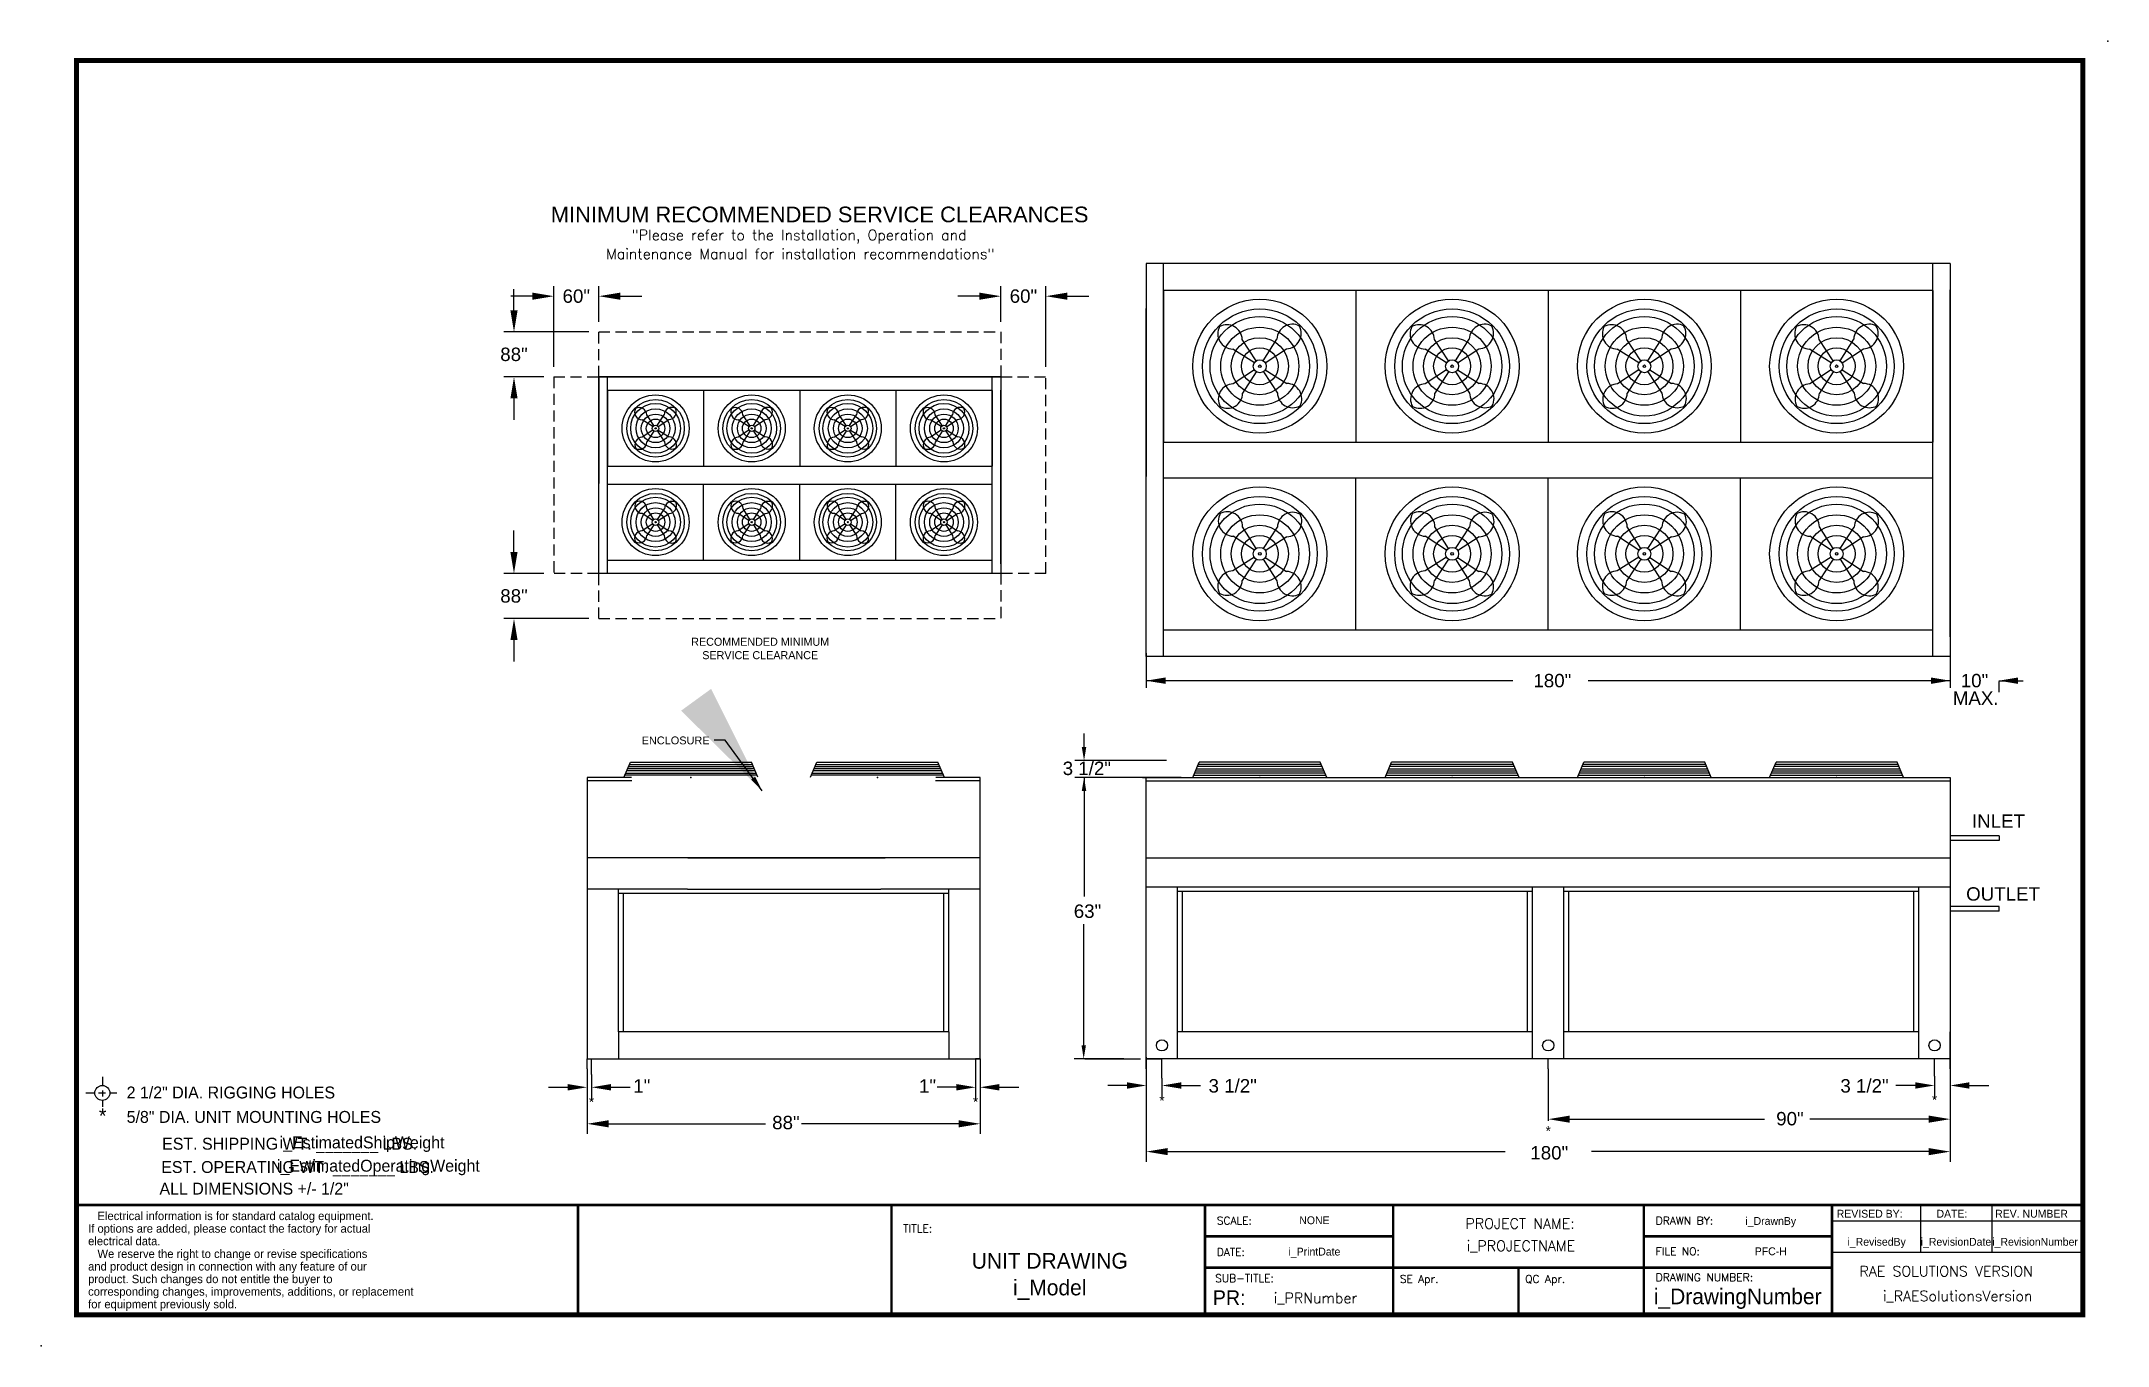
# Model space of a CAD drawing. Extents: x 540 to 1002, y -2 to 290.
import ezdxf
from ezdxf.enums import TextEntityAlignment as Align

# ---------------------------------------------------------------- set-up
doc = ezdxf.new("R2010")
doc.units = 0
doc.header["$MEASUREMENT"] = 0
doc.linetypes.add('DASHED', pattern=[0.75, 0.5, -0.25])
doc.layers.get('0').update_dxf_attribs({"linetype": 'CONTINUOUS'})
doc.styles.add('dimentions', font='ARIAL.TTF')
doc.styles.add('SIMPLEX', font='SIMPLEX')
doc.dimstyles.get("Standard").update_dxf_attribs({"dimtxt": 1.8, "dimasz": 1.8, "dimexe": 0.18, "dimexo": 0.0625, "dimgap": 0.09, "dimtad": 0, "dimtih": 1, "dimtoh": 1, "dimdec": 4, "dimzin": 0, "dimdsep": 46, "dimtxsty": 'STANDARD', "dimcen": 0.09, "dimadec": 0, "dimazin": 0, "dimtfac": 1, "dimtdec": 4, "dimtofl": 0, "dimtmove": 0, "dimatfit": 3, "dimfxl": 1, "dimtolj": 1, "dimtzin": 0, "dimarcsym": 0})

msp = doc.modelspace()

# ---------------------------------------------------------------- linework, layer by layer
at = {"color": 7}
for p, q in [((966.98, 239.97), (786.98, 239.97)), ((786.98, 239.97), (786.98, 192.3)), ((790.86, 151.97), (790.86, 239.97)), ((963.09, 151.97), (963.09, 239.97)), ((966.98, 239.97), (966.98, 151.97)), ((649.49, 232.66), (644.69, 232.66)), ((645.39, 229.46), (645.39, 234.26)), ((654.29, 216.82), (654.29, 234.91)), ((664.38, 226.91), (664.38, 234.91)), ((669.18, 232.66), (673.98, 232.66)), ((749.61, 232.66), (744.81, 232.66)), ((754.41, 226.91), (754.41, 234.91)), ((764.5, 216.82), (764.5, 234.91)), ((769.3, 232.66), (774.1, 232.66)), ((963.09, 233.97), (790.86, 233.97)), ((876.98, 233.97), (790.86, 233.97)), ((790.86, 233.97), (790.86, 199.97)), ((833.92, 233.97), (833.92, 199.97)), ((833.92, 233.97), (833.92, 199.97)), ((876.98, 233.97), (876.98, 199.97)), ((876.98, 233.97), (876.98, 199.97)), ((920.03, 233.97), (920.03, 199.97)), ((920.03, 233.97), (920.03, 199.97)), ((963.09, 233.97), (963.09, 199.97)), ((966.98, 157.97), (966.98, 233.97)), ((966.98, 225.54), (966.98, 231.54)), ((966.99, 196.6), (966.99, 234.1)), ((786.98, 161.9), (786.98, 229.9)), ((662.13, 224.66), (643.14, 224.66)), ((811.6, 218.19), (808.46, 222.97)), ((813.17, 218.2), (816.24, 223.03)), ((854.65, 218.19), (851.51, 222.97)), ((856.23, 218.2), (859.29, 223.03)), ((897.71, 218.19), (894.57, 222.97)), ((899.28, 218.2), (902.35, 223.03)), ((940.76, 218.19), (937.63, 222.97)), ((942.34, 218.2), (945.41, 223.03)), ((811.17, 217.75), (806.34, 220.82)), ((813.61, 217.77), (818.39, 220.91)), ((854.22, 217.75), (849.39, 220.82)), ((856.66, 217.77), (861.45, 220.91)), ((897.28, 217.75), (892.45, 220.82)), ((899.72, 217.77), (904.5, 220.91)), ((940.34, 217.75), (935.51, 220.82)), ((942.77, 217.77), (947.56, 220.91)), ((652.04, 214.57), (643.14, 214.57)), ((754.38, 214.57), (664.38, 214.57)), ((664.38, 214.57), (664.38, 190.74)), ((666.32, 170.57), (666.32, 214.57)), ((752.44, 170.57), (752.44, 214.57)), ((754.38, 214.57), (754.38, 170.57)), ((811.18, 216.18), (806.4, 213.04)), ((811.61, 215.75), (808.55, 210.92)), ((813.19, 215.76), (816.33, 210.98)), ((813.62, 216.19), (818.45, 213.13)), ((854.23, 216.18), (849.45, 213.04)), ((854.67, 215.75), (851.6, 210.92)), ((856.24, 215.76), (859.38, 210.98)), ((856.67, 216.19), (861.5, 213.13)), ((897.29, 216.18), (892.51, 213.04)), ((897.73, 215.75), (894.66, 210.92)), ((899.3, 215.76), (902.44, 210.98)), ((899.73, 216.19), (904.56, 213.13)), ((940.35, 216.18), (935.56, 213.04)), ((940.78, 215.75), (937.72, 210.92)), ((942.36, 215.76), (945.49, 210.98)), ((942.79, 216.19), (947.61, 213.13)), ((645.39, 209.77), (645.39, 204.97)), ((664.38, 175.53), (664.38, 209.53)), ((752.44, 211.57), (666.32, 211.57)), ((709.38, 211.57), (666.32, 211.57)), ((666.32, 211.57), (666.32, 194.57)), ((687.85, 211.57), (687.85, 194.57)), ((687.85, 211.57), (687.85, 194.57)), ((709.38, 211.57), (709.38, 194.57)), ((709.38, 211.57), (709.38, 194.57)), ((730.91, 211.57), (730.91, 194.57)), ((730.91, 211.57), (730.91, 194.57)), ((752.44, 211.57), (752.44, 194.57)), ((754.41, 173.57), (754.41, 211.57)), ((754.41, 207.36), (754.41, 210.36)), ((754.42, 192.89), (754.42, 211.64)), ((676.48, 203.46), (674.06, 205)), ((676.69, 203.68), (675.12, 206.07)), ((677.48, 203.68), (679.01, 206.1)), ((677.7, 203.47), (680.09, 205.04)), ((698, 203.46), (695.59, 205)), ((698.22, 203.68), (696.65, 206.07)), ((699.01, 203.68), (700.54, 206.1)), ((699.22, 203.47), (701.62, 205.04)), ((719.53, 203.46), (717.12, 205)), ((719.75, 203.68), (718.18, 206.07)), ((720.53, 203.68), (722.07, 206.1)), ((720.75, 203.47), (723.14, 205.04)), ((741.06, 203.46), (738.65, 205)), ((741.27, 203.68), (739.71, 206.07)), ((742.06, 203.68), (743.6, 206.1)), ((742.28, 203.47), (744.67, 205.04)), ((676.48, 202.67), (674.09, 201.11)), ((676.7, 202.46), (675.17, 200.05)), ((677.49, 202.47), (679.06, 200.07)), ((677.7, 202.68), (680.12, 201.15)), ((698.01, 202.67), (695.62, 201.11)), ((698.23, 202.46), (696.69, 200.05)), ((699.01, 202.47), (700.58, 200.07)), ((699.23, 202.68), (701.64, 201.15)), ((719.54, 202.67), (717.15, 201.11)), ((719.76, 202.46), (718.22, 200.05)), ((720.54, 202.47), (722.11, 200.07)), ((720.76, 202.68), (723.17, 201.15)), ((741.07, 202.67), (738.67, 201.11)), ((741.28, 202.46), (739.75, 200.05)), ((742.07, 202.47), (743.64, 200.07)), ((742.29, 202.68), (744.7, 201.15)), ((790.86, 199.97), (963.09, 199.97)), ((666.32, 194.57), (752.44, 194.57)), ((664.38, 170.57), (664.38, 190.74)), ((666.32, 190.57), (752.44, 190.57)), ((687.85, 173.57), (687.85, 190.57)), ((687.85, 173.57), (687.85, 190.57)), ((709.38, 173.57), (709.38, 190.57)), ((709.38, 173.57), (709.38, 190.57)), ((730.91, 173.57), (730.91, 190.57)), ((730.91, 173.57), (730.91, 190.57)), ((754.42, 172.77), (754.42, 191.52)), ((786.98, 151.97), (786.98, 192.3)), ((790.86, 191.97), (963.09, 191.97)), ((833.92, 157.97), (833.92, 191.97)), ((833.92, 157.97), (833.92, 191.97)), ((876.98, 157.97), (876.98, 191.97)), ((876.98, 157.97), (876.98, 191.97)), ((920.03, 157.97), (920.03, 191.97)), ((920.03, 157.97), (920.03, 191.97)), ((966.99, 156.36), (966.99, 193.86)), ((676.7, 182.68), (675.17, 185.1)), ((698.23, 182.68), (696.69, 185.1)), ((719.76, 182.68), (718.22, 185.1)), ((741.28, 182.68), (739.75, 185.1)), ((676.48, 181.68), (674.06, 180.15)), ((676.48, 182.47), (674.09, 184.04)), ((676.69, 181.47), (675.12, 179.07)), ((677.48, 181.46), (679.01, 179.05)), ((677.49, 182.68), (679.06, 185.07)), ((677.7, 182.46), (680.12, 184)), ((677.7, 181.67), (680.09, 180.11)), ((698, 181.68), (695.59, 180.15)), ((698.01, 182.47), (695.62, 184.04)), ((698.22, 181.47), (696.65, 179.07)), ((699.01, 182.68), (700.58, 185.07)), ((699.01, 181.46), (700.54, 179.05)), ((699.22, 181.67), (701.62, 180.11)), ((699.23, 182.46), (701.64, 184)), ((719.53, 181.68), (717.12, 180.15)), ((719.54, 182.47), (717.15, 184.04)), ((719.75, 181.47), (718.18, 179.07)), ((720.53, 181.46), (722.07, 179.05)), ((720.54, 182.68), (722.11, 185.07)), ((720.75, 181.67), (723.14, 180.11)), ((720.76, 182.46), (723.17, 184)), ((741.06, 181.68), (738.65, 180.15)), ((741.07, 182.47), (738.67, 184.04)), ((741.27, 181.47), (739.71, 179.07)), ((742.06, 181.46), (743.6, 179.05)), ((742.07, 182.68), (743.64, 185.07)), ((742.28, 181.67), (744.67, 180.11)), ((742.29, 182.46), (744.7, 184)), ((811.61, 176.2), (808.55, 181.03)), ((813.19, 176.19), (816.33, 180.97)), ((854.67, 176.2), (851.6, 181.03)), ((856.24, 176.19), (859.38, 180.97)), ((897.73, 176.2), (894.66, 181.03)), ((899.3, 176.19), (902.44, 180.97)), ((940.78, 176.2), (937.72, 181.03)), ((942.36, 176.19), (945.49, 180.97)), ((645.39, 175.37), (645.39, 180.17)), ((811.18, 175.77), (806.4, 178.91)), ((813.62, 175.75), (818.45, 178.82)), ((854.23, 175.77), (849.45, 178.91)), ((856.67, 175.75), (861.5, 178.82)), ((897.29, 175.77), (892.51, 178.91)), ((899.73, 175.75), (904.56, 178.82)), ((940.35, 175.77), (935.56, 178.91)), ((942.79, 175.75), (947.61, 178.82)), ((666.32, 173.57), (752.44, 173.57)), ((754.38, 173.57), (754.38, 170.57)), ((811.17, 174.19), (806.34, 171.13)), ((811.6, 173.76), (808.46, 168.98)), ((813.17, 173.75), (816.24, 168.92)), ((813.61, 174.18), (818.39, 171.04)), ((854.22, 174.19), (849.39, 171.13)), ((854.65, 173.76), (851.51, 168.98)), ((856.23, 173.75), (859.29, 168.92)), ((856.66, 174.18), (861.45, 171.04)), ((897.28, 174.19), (892.45, 171.13)), ((897.71, 173.76), (894.57, 168.98)), ((899.28, 173.75), (902.35, 168.92)), ((899.72, 174.18), (904.5, 171.04)), ((940.34, 174.19), (935.51, 171.13)), ((940.76, 173.76), (937.63, 168.98)), ((942.34, 173.75), (945.41, 168.92)), ((942.77, 174.18), (947.56, 171.04)), ((652.04, 170.57), (643.14, 170.57)), ((754.38, 170.57), (664.38, 170.57)), ((662.13, 160.48), (643.14, 160.48)), ((790.86, 157.97), (963.09, 157.97)), ((966.98, 157.97), (966.98, 151.97)), ((645.39, 155.68), (645.39, 150.88)), ((966.98, 151.97), (786.98, 151.97)), ((977.88, 146.35), (977.88, 143.99)), ((670.01, 124.91), (671.46, 128.3)), ((699.8, 125.4), (670.22, 125.4)), ((670.42, 125.88), (699.59, 125.88)), ((699.39, 126.36), (670.63, 126.36)), ((699.18, 126.85), (670.84, 126.85)), ((671.05, 127.33), (698.97, 127.33)), ((671.25, 127.81), (698.77, 127.81)), ((671.46, 128.3), (698.56, 128.3)), ((699.97, 125), (698.56, 128.3)), ((711.8, 125), (713.21, 128.3)), ((741.55, 125.4), (711.97, 125.4)), ((712.17, 125.88), (741.34, 125.88)), ((741.14, 126.36), (712.38, 126.36)), ((740.93, 126.85), (712.59, 126.85)), ((712.8, 127.33), (740.72, 127.33)), ((713, 127.81), (740.52, 127.81)), ((713.21, 128.3), (740.31, 128.3)), ((741.76, 124.91), (740.31, 128.3)), ((797.39, 124.91), (798.84, 128.3)), ((797.6, 125.4), (827.18, 125.4)), ((826.98, 125.88), (797.81, 125.88)), ((798.01, 126.36), (826.77, 126.36)), ((798.22, 126.85), (826.56, 126.85)), ((826.36, 127.33), (798.43, 127.33)), ((826.15, 127.81), (798.64, 127.81)), ((825.94, 128.3), (798.84, 128.3)), ((827.39, 124.91), (825.94, 128.3)), ((840.45, 124.91), (841.9, 128.3)), ((840.66, 125.4), (870.24, 125.4)), ((870.03, 125.88), (840.86, 125.88)), ((841.07, 126.36), (869.83, 126.36)), ((841.28, 126.85), (869.62, 126.85)), ((869.41, 127.33), (841.49, 127.33)), ((869.2, 127.81), (841.69, 127.81)), ((869, 128.3), (841.9, 128.3)), ((870.45, 124.91), (869, 128.3)), ((883.5, 124.91), (884.96, 128.3)), ((883.71, 125.4), (913.3, 125.4)), ((913.09, 125.88), (883.92, 125.88)), ((884.13, 126.36), (912.88, 126.36)), ((884.33, 126.85), (912.67, 126.85)), ((912.47, 127.33), (884.54, 127.33)), ((912.26, 127.81), (884.75, 127.81)), ((912.05, 128.3), (884.96, 128.3)), ((913.5, 124.91), (912.05, 128.3)), ((926.56, 124.91), (928.01, 128.3)), ((926.77, 125.4), (956.35, 125.4)), ((956.15, 125.88), (926.98, 125.88)), ((927.18, 126.36), (955.94, 126.36)), ((927.39, 126.85), (955.73, 126.85)), ((955.52, 127.33), (927.6, 127.33)), ((955.32, 127.81), (927.8, 127.81)), ((955.11, 128.3), (928.01, 128.3)), ((956.56, 124.91), (955.11, 128.3)), ((671.68, 124.91), (661.76, 124.91)), ((661.76, 124.91), (661.76, 61.91)), ((671.76, 124.16), (661.76, 124.16)), ((749.76, 124.16), (739.76, 124.16)), ((749.76, 124.91), (739.83, 124.91)), ((749.76, 61.91), (749.76, 124.91)), ((786.11, 124.91), (787.74, 124.91)), ((786.98, 124.91), (966.98, 124.91)), ((786.98, 61.91), (786.98, 124.91)), ((786.98, 124.16), (966.98, 124.16)), ((786.98, 107.72), (786.98, 124.16)), ((966.98, 124.91), (966.98, 106.91)), ((684.33, 106.91), (661.76, 106.91)), ((671.76, 106.99), (739.76, 106.99)), ((684.33, 106.91), (728.51, 106.91)), ((749.76, 106.91), (728.51, 106.91)), ((786.98, 106.91), (966.98, 106.91)), ((966.98, 106.91), (966.98, 99.91)), ((684.27, 99.91), (661.76, 99.91)), ((668.76, 67.91), (668.76, 99.91)), ((742.76, 98.91), (668.76, 98.91)), ((669.88, 67.91), (669.88, 98.91)), ((684.27, 99.91), (727.51, 99.91)), ((747.27, 99.91), (727.51, 99.91)), ((741.63, 67.91), (741.63, 98.91)), ((742.76, 67.91), (742.76, 99.91)), ((749.76, 99.91), (746.51, 99.91)), ((786.98, 100.41), (966.98, 100.41)), ((793.98, 61.91), (793.98, 100.41)), ((793.98, 99.41), (873.48, 99.41)), ((795.1, 67.91), (795.1, 99.41)), ((872.35, 67.91), (872.35, 99.41)), ((873.48, 61.91), (873.48, 100.41)), ((880.48, 61.91), (880.48, 100.41)), ((880.48, 99.41), (959.98, 99.41)), ((881.6, 67.91), (881.6, 99.41)), ((958.85, 67.91), (958.85, 99.41)), ((959.98, 61.91), (959.98, 100.41)), ((966.98, 99.91), (966.98, 61.91)), ((742.76, 67.91), (668.76, 67.91)), ((668.76, 67.91), (668.76, 61.91)), ((742.76, 67.91), (742.76, 61.91)), ((873.48, 67.91), (793.98, 67.91)), ((959.98, 67.91), (880.48, 67.91)), ((966.98, 61.91), (966.98, 67.91)), ((661.76, 61.91), (749.76, 61.91)), ((661.76, 59.66), (661.76, 61.91)), ((662.76, 58.37), (662.76, 61.91)), ((749.76, 61.91), (748.76, 61.91)), ((749.76, 61.91), (749.76, 45.09)), ((966.98, 61.91), (786.98, 61.91)), ((786.98, 61.91), (790.48, 61.91)), ((786.98, 59.66), (786.98, 61.91)), ((790.48, 57.6), (790.48, 61.91)), ((876.98, 59.66), (876.98, 61.91)), ((963.48, 57.99), (963.48, 61.91)), ((966.98, 59.66), (966.98, 61.91)), ((661.76, 59.66), (661.76, 45.09)), ((786.98, 59.66), (786.98, 38.87)), ((876.98, 59.66), (876.98, 48)), ((966.98, 59.66), (966.98, 38.87)), ((966.98, 59.66), (966.98, 48)), ((666.56, 47.35), (701.72, 47.35)), ((744.96, 47.35), (709.8, 47.35)), ((881.78, 48.39), (925.42, 48.39)), ((962.18, 48.39), (935.52, 48.39)), ((791.78, 41.12), (867.31, 41.12)), ((962.18, 41.12), (886.64, 41.12))]:
    msp.add_line(p, q, dxfattribs=at)
at = {"color": 7, "linetype": 'DASHED', "ltscale": 5}
for p, q in [((664.38, 224.66), (754.41, 224.66)), ((664.38, 214.57), (664.38, 224.66)), ((754.41, 224.66), (754.41, 214.57)), ((654.29, 214.57), (654.29, 170.57)), ((654.29, 214.57), (664.38, 214.57)), ((754.41, 214.57), (764.5, 214.57)), ((764.5, 170.57), (764.5, 214.57)), ((664.38, 170.57), (654.29, 170.57)), ((664.38, 160.48), (664.38, 170.57)), ((764.5, 170.57), (752.75, 170.57)), ((754.41, 170.57), (754.41, 160.48)), ((664.38, 160.48), (754.41, 160.48))]:
    msp.add_line(p, q, dxfattribs=at)
at = {"color": 7, "ltscale": 5}
for p, q in [((664.38, 170.57), (664.38, 214.57)), ((664.38, 214.57), (754.41, 214.57)), ((754.41, 214.57), (754.41, 170.57)), ((754.44, 175.57), (754.44, 209.57)), ((754.44, 209.57), (754.44, 175.57)), ((754.44, 175.57), (754.44, 209.57)), ((754.41, 170.57), (664.38, 170.57))]:
    msp.add_line(p, q, dxfattribs=at)
at = {"color": 7, "lineweight": 30}
for p, q in [((786.98, 152.72), (786.98, 144.99)), ((966.98, 152.72), (966.98, 144.99)), ((808.66, 146.57), (786.98, 146.57)), ((869.04, 146.57), (786.98, 146.57)), ((966.98, 146.57), (885.94, 146.57)), ((977.88, 146.57), (983.35, 146.57)), ((773.22, 61.91), (785.67, 61.91)), ((553.21, 57.84), (553.21, 56.07)), ((549.54, 54.26), (551.34, 54.26)), ((552.37, 54.26), (553.89, 54.26)), ((553.21, 54.83), (553.21, 53.49)), ((553.21, 52.53), (553.21, 51.14)), ((554.92, 54.26), (556.46, 54.26)), ((659.72, 4.6), (659.72, 29.17)), ((729.92, 4.6), (729.92, 29.17)), ((800.12, 29.17), (940.52, 29.17)), ((800.12, 4.6), (800.12, 29.17)), ((842.24, 29.17), (842.24, 4.6)), ((898.4, 29.17), (898.4, 15.13)), ((940.52, 29.17), (940.52, 4.6)), ((940.52, 29.17), (996.68, 29.17)), ((940.52, 29.17), (940.52, 25.66)), ((960.34, 29.17), (960.34, 18.64)), ((976.3, 29.17), (976.3, 18.64)), ((940.52, 25.66), (996.68, 25.66)), ((842.24, 22.15), (800.12, 22.15)), ((898.4, 22.15), (940.52, 22.15)), ((898.4, 15.13), (898.4, 22.15)), ((940.52, 18.64), (996.68, 18.64)), ((940.52, 15.13), (800.12, 15.13)), ((870.32, 15.13), (870.32, 4.6)), ((898.4, 15.13), (898.4, 4.6))]:
    msp.add_line(p, q, dxfattribs=at)
at = {"color": 7, "linetype": 'ByBlock', "lineweight": 30}
for p, q in [((773.04, 131.71), (773.04, 134.73)), ((791.51, 128.69), (770.94, 128.69)), ((794.81, 124.9), (770.94, 124.9)), ((773.04, 124.9), (773.04, 98.28)), ((772.96, 64.94), (772.96, 92.04)), ((781.96, 61.91), (770.86, 61.91))]:
    msp.add_line(p, q, dxfattribs=at)
at = {"color": 7, "ltscale": 7}
for p, q in [((977.92, 111.86), (966.98, 111.86)), ((977.92, 111.86), (977.92, 110.81)), ((977.92, 110.81), (966.98, 110.81)), ((977.92, 96.01), (966.98, 96.01)), ((977.92, 94.96), (966.98, 94.96)), ((977.92, 94.96), (977.92, 96.01))]:
    msp.add_line(p, q, dxfattribs=at)
at = {"color": 7, "linetype": 'ByBlock'}
for p, q in [((748.76, 61.91), (748.76, 52.53)), ((786.98, 62.29), (786.98, 52.93)), ((966.98, 62.29), (966.98, 52.93)), ((653.12, 55.53), (657.44, 55.53)), ((661.76, 58.91), (661.76, 52.53)), ((662.76, 58.37), (662.76, 52.53)), ((667.08, 55.53), (671.4, 55.53)), ((744.44, 55.53), (740.12, 55.53)), ((749.76, 58.91), (749.76, 52.53)), ((754.08, 55.53), (758.4, 55.53)), ((782.66, 55.93), (778.34, 55.93)), ((790.48, 57.6), (790.48, 52.93)), ((794.8, 55.93), (799.12, 55.93)), ((959.16, 55.93), (954.84, 55.93)), ((963.48, 57.99), (963.48, 52.93)), ((971.3, 55.93), (975.62, 55.93))]:
    msp.add_line(p, q, dxfattribs=at)
at = {"color": 7, "const_width": 1.12}
msp.add_lwpolyline([(547.4, 4.6), (996.68, 4.6), (996.68, 285.4), (547.4, 285.4), (547.4, 4.6)], dxfattribs=at)
at = {"color": 7, "lineweight": 30, "const_width": 0.562}
for points in [[(660.39, 29.17), (547.4, 29.17)], [(996.68, 29.17), (659.72, 29.17), (659.72, 4.6)], [(729.92, 29.17), (729.92, 4.6)], [(800.12, 29.17), (800.12, 4.6)], [(842.24, 29.17), (842.24, 4.6)], [(898.4, 29.17), (898.4, 4.6)], [(940.52, 4.6), (940.52, 29.17), (996.68, 29.17)], [(842.24, 22.15), (800.12, 22.15)], [(940.52, 22.15), (898.4, 22.15), (898.4, 4.6)], [(940.52, 15.13), (800.12, 15.13)], [(870.32, 15.13), (870.32, 4.6)]]:
    msp.add_lwpolyline(points, dxfattribs=at)
at = {"color": 7}
for centre, radius in [((812.39, 216.97), 15), ((855.45, 216.97), 15), ((898.5, 216.97), 15), ((941.56, 216.97), 15), ((812.39, 216.97), 12.85), ((812.39, 216.97), 11.14), ((855.45, 216.97), 12.85), ((855.45, 216.97), 11.14), ((898.5, 216.97), 12.85), ((898.5, 216.97), 11.14), ((941.56, 216.97), 12.85), ((941.56, 216.97), 11.14), ((812.39, 216.97), 8.74), ((812.39, 216.97), 6.4), ((855.45, 216.97), 8.74), ((855.45, 216.97), 6.4), ((898.5, 216.97), 8.74), ((898.5, 216.97), 6.4), ((941.56, 216.97), 8.74), ((941.56, 216.97), 6.4), ((812.39, 216.97), 4.13), ((812.39, 216.97), 1.45), ((855.45, 216.97), 4.13), ((855.45, 216.97), 1.45), ((898.5, 216.97), 4.13), ((898.5, 216.97), 1.45), ((941.56, 216.97), 4.13), ((941.56, 216.97), 1.45), ((812.39, 216.97), 0.286), ((855.45, 216.97), 0.286), ((898.5, 216.97), 0.286), ((941.56, 216.97), 0.286), ((677.09, 203.07), 7.5), ((677.09, 203.07), 6.43), ((677.09, 203.07), 5.57), ((698.62, 203.07), 7.5), ((698.62, 203.07), 6.43), ((698.62, 203.07), 5.57), ((720.14, 203.07), 7.5), ((720.14, 203.07), 6.43), ((720.14, 203.07), 5.57), ((741.67, 203.07), 7.5), ((741.67, 203.07), 6.43), ((741.67, 203.07), 5.57), ((677.09, 203.07), 4.37), ((677.09, 203.07), 3.2), ((677.09, 203.07), 2.07), ((677.09, 203.07), 0.726), ((698.62, 203.07), 4.37), ((698.62, 203.07), 3.2), ((698.62, 203.07), 2.07), ((698.62, 203.07), 0.726), ((720.14, 203.07), 4.37), ((720.14, 203.07), 3.2), ((720.14, 203.07), 2.07), ((720.14, 203.07), 0.726), ((741.67, 203.07), 4.37), ((741.67, 203.07), 3.2), ((741.67, 203.07), 2.07), ((741.67, 203.07), 0.726), ((677.09, 203.07), 0.143), ((698.62, 203.07), 0.143), ((720.14, 203.07), 0.143), ((741.67, 203.07), 0.143), ((812.39, 174.97), 15), ((855.45, 174.97), 15), ((898.5, 174.97), 15), ((941.56, 174.97), 15), ((677.09, 182.07), 7.5), ((677.09, 182.07), 6.43), ((677.09, 182.07), 5.57), ((677.09, 182.07), 4.37), ((677.09, 182.07), 3.2), ((698.62, 182.07), 7.5), ((698.62, 182.07), 6.43), ((698.62, 182.07), 5.57), ((698.62, 182.07), 4.37), ((698.62, 182.07), 3.2), ((720.14, 182.07), 7.5), ((720.14, 182.07), 6.43), ((720.14, 182.07), 5.57), ((720.14, 182.07), 4.37), ((720.14, 182.07), 3.2), ((741.67, 182.07), 7.5), ((741.67, 182.07), 6.43), ((741.67, 182.07), 5.57), ((741.67, 182.07), 4.37), ((741.67, 182.07), 3.2), ((812.39, 174.97), 12.85), ((812.39, 174.97), 11.14), ((855.45, 174.97), 12.85), ((855.45, 174.97), 11.14), ((898.5, 174.97), 12.85), ((898.5, 174.97), 11.14), ((941.56, 174.97), 12.85), ((941.56, 174.97), 11.14), ((677.09, 182.07), 2.07), ((677.09, 182.07), 0.726), ((677.09, 182.07), 0.143), ((698.62, 182.07), 2.07), ((698.62, 182.07), 0.726), ((698.62, 182.07), 0.143), ((720.14, 182.07), 2.07), ((720.14, 182.07), 0.726), ((720.14, 182.07), 0.143), ((741.67, 182.07), 2.07), ((741.67, 182.07), 0.726), ((741.67, 182.07), 0.143), ((812.39, 174.97), 8.74), ((812.39, 174.97), 6.4), ((855.45, 174.97), 8.74), ((855.45, 174.97), 6.4), ((898.5, 174.97), 8.74), ((898.5, 174.97), 6.4), ((941.56, 174.97), 8.74), ((941.56, 174.97), 6.4), ((812.39, 174.97), 4.13), ((812.39, 174.97), 1.45), ((855.45, 174.97), 4.13), ((855.45, 174.97), 1.45), ((898.5, 174.97), 4.13), ((898.5, 174.97), 1.45), ((941.56, 174.97), 4.13), ((941.56, 174.97), 1.45), ((812.39, 174.97), 0.286), ((855.45, 174.97), 0.286), ((898.5, 174.97), 0.286), ((941.56, 174.97), 0.286), ((790.48, 64.91), 1.25), ((876.98, 64.91), 1.25), ((963.48, 64.91), 1.25)]:
    msp.add_circle(centre, radius, dxfattribs=at)
at = {"color": 7, "lineweight": 30}
msp.add_circle((553.21, 54.26), 1.68, dxfattribs=at)
at = {"color": 7}
for centre, radius, start, end in [((806.42, 224.24), 3.43, 152.1445, 268.6588), ((805.03, 222.84), 3.43, 2.1853, 118.6996), ((819.66, 222.95), 3.43, 62.1445, 178.6588), ((818.26, 224.33), 3.43, 272.1853, 28.6996), ((849.47, 224.24), 3.43, 152.1445, 268.6588), ((848.09, 222.84), 3.43, 2.1853, 118.6996), ((862.72, 222.95), 3.43, 62.1445, 178.6588), ((861.31, 224.33), 3.43, 272.1853, 28.6996), ((892.53, 224.24), 3.43, 152.1445, 268.6588), ((891.15, 222.84), 3.43, 2.1853, 118.6996), ((905.78, 222.95), 3.43, 62.1445, 178.6588), ((904.37, 224.33), 3.43, 272.1853, 28.6996), ((935.59, 224.24), 3.43, 152.1445, 268.6588), ((934.2, 222.84), 3.43, 2.1853, 118.6996), ((948.83, 222.95), 3.43, 62.1445, 178.6588), ((947.43, 224.33), 3.43, 272.1853, 28.6996), ((806.53, 209.61), 3.43, 92.1853, 208.6996), ((818.37, 209.7), 3.43, 332.1445, 88.6588), ((849.58, 209.61), 3.43, 92.1853, 208.6996), ((861.42, 209.7), 3.43, 332.1445, 88.6588), ((892.64, 209.61), 3.43, 92.1853, 208.6996), ((904.48, 209.7), 3.43, 332.1445, 88.6588), ((935.69, 209.61), 3.43, 92.1853, 208.6996), ((947.53, 209.7), 3.43, 332.1445, 88.6588), ((805.12, 211), 3.43, 242.1445, 358.6588), ((819.75, 211.11), 3.43, 182.1853, 298.6996), ((848.18, 211), 3.43, 242.1445, 358.6588), ((862.81, 211.11), 3.43, 182.1853, 298.6996), ((891.23, 211), 3.43, 242.1445, 358.6588), ((905.86, 211.11), 3.43, 182.1853, 298.6996), ((934.29, 211), 3.43, 242.1445, 358.6588), ((948.92, 211.11), 3.43, 182.1853, 298.6996), ((674.1, 206.71), 1.71, 152.1445, 268.6588), ((673.41, 206.01), 1.71, 2.1853, 118.6996), ((680.72, 206.06), 1.71, 62.1445, 178.6588), ((680.02, 206.75), 1.71, 272.1853, 28.6996), ((695.63, 206.71), 1.71, 152.1445, 268.6588), ((694.94, 206.01), 1.71, 2.1853, 118.6996), ((702.25, 206.06), 1.71, 62.1445, 178.6588), ((701.55, 206.75), 1.71, 272.1853, 28.6996), ((717.16, 206.71), 1.71, 152.1445, 268.6588), ((716.47, 206.01), 1.71, 2.1853, 118.6996), ((723.78, 206.06), 1.71, 62.1445, 178.6588), ((723.08, 206.75), 1.71, 272.1853, 28.6996), ((738.69, 206.71), 1.71, 152.1445, 268.6588), ((737.99, 206.01), 1.71, 2.1853, 118.6996), ((745.31, 206.06), 1.71, 62.1445, 178.6588), ((744.61, 206.75), 1.71, 272.1853, 28.6996), ((674.16, 199.39), 1.71, 92.1853, 208.6996), ((673.45, 200.09), 1.71, 242.1445, 358.6588), ((680.77, 200.14), 1.71, 182.1853, 298.6996), ((680.08, 199.44), 1.71, 332.1445, 88.6588), ((695.68, 199.39), 1.71, 92.1853, 208.6996), ((694.98, 200.09), 1.71, 242.1445, 358.6588), ((702.3, 200.14), 1.71, 182.1853, 298.6996), ((701.6, 199.44), 1.71, 332.1445, 88.6588), ((717.21, 199.39), 1.71, 92.1853, 208.6996), ((716.51, 200.09), 1.71, 242.1445, 358.6588), ((723.82, 200.14), 1.71, 182.1853, 298.6996), ((723.13, 199.44), 1.71, 332.1445, 88.6588), ((738.74, 199.39), 1.71, 92.1853, 208.6996), ((738.04, 200.09), 1.71, 242.1445, 358.6588), ((745.35, 200.14), 1.71, 182.1853, 298.6996), ((744.66, 199.44), 1.71, 332.1445, 88.6588), ((674.16, 185.75), 1.71, 151.3004, 267.8147), ((673.45, 185.06), 1.71, 1.3412, 117.8555), ((680.77, 185.01), 1.71, 61.3004, 177.8147), ((680.08, 185.71), 1.71, 271.3412, 27.8555), ((695.68, 185.75), 1.71, 151.3004, 267.8147), ((694.98, 185.06), 1.71, 1.3412, 117.8555), ((702.3, 185.01), 1.71, 61.3004, 177.8147), ((701.6, 185.71), 1.71, 271.3412, 27.8555), ((717.21, 185.75), 1.71, 151.3004, 267.8147), ((716.51, 185.06), 1.71, 1.3412, 117.8555), ((723.82, 185.01), 1.71, 61.3004, 177.8147), ((723.13, 185.71), 1.71, 271.3412, 27.8555), ((738.74, 185.75), 1.71, 151.3004, 267.8147), ((738.04, 185.06), 1.71, 1.3412, 117.8555), ((745.35, 185.01), 1.71, 61.3004, 177.8147), ((744.66, 185.71), 1.71, 271.3412, 27.8555), ((806.53, 182.33), 3.43, 151.3004, 267.8147), ((805.12, 180.95), 3.43, 1.3412, 117.8555), ((819.75, 180.84), 3.43, 61.3004, 177.8147), ((818.37, 182.24), 3.43, 271.3412, 27.8555), ((849.58, 182.33), 3.43, 151.3004, 267.8147), ((848.18, 180.95), 3.43, 1.3412, 117.8555), ((862.81, 180.84), 3.43, 61.3004, 177.8147), ((861.42, 182.24), 3.43, 271.3412, 27.8555), ((892.64, 182.33), 3.43, 151.3004, 267.8147), ((891.23, 180.95), 3.43, 1.3412, 117.8555), ((905.86, 180.84), 3.43, 61.3004, 177.8147), ((904.48, 182.24), 3.43, 271.3412, 27.8555), ((935.69, 182.33), 3.43, 151.3004, 267.8147), ((934.29, 180.95), 3.43, 1.3412, 117.8555), ((948.92, 180.84), 3.43, 61.3004, 177.8147), ((947.53, 182.24), 3.43, 271.3412, 27.8555), ((674.1, 178.44), 1.71, 91.3412, 207.8555), ((673.41, 179.14), 1.71, 241.3004, 357.8147), ((680.72, 179.09), 1.71, 181.3412, 297.8555), ((680.02, 178.39), 1.71, 331.3004, 87.8147), ((695.63, 178.44), 1.71, 91.3412, 207.8555), ((694.94, 179.14), 1.71, 241.3004, 357.8147), ((702.25, 179.09), 1.71, 181.3412, 297.8555), ((701.55, 178.39), 1.71, 331.3004, 87.8147), ((717.16, 178.44), 1.71, 91.3412, 207.8555), ((716.47, 179.14), 1.71, 241.3004, 357.8147), ((723.78, 179.09), 1.71, 181.3412, 297.8555), ((723.08, 178.39), 1.71, 331.3004, 87.8147), ((738.69, 178.44), 1.71, 91.3412, 207.8555), ((737.99, 179.14), 1.71, 241.3004, 357.8147), ((745.31, 179.09), 1.71, 181.3412, 297.8555), ((744.61, 178.39), 1.71, 331.3004, 87.8147), ((806.42, 167.7), 3.43, 91.3412, 207.8555), ((805.03, 169.11), 3.43, 241.3004, 357.8147), ((819.66, 169), 3.43, 181.3412, 297.8555), ((818.26, 167.61), 3.43, 331.3004, 87.8147), ((849.47, 167.7), 3.43, 91.3412, 207.8555), ((848.09, 169.11), 3.43, 241.3004, 357.8147), ((862.72, 169), 3.43, 181.3412, 297.8555), ((861.31, 167.61), 3.43, 331.3004, 87.8147), ((892.53, 167.7), 3.43, 91.3412, 207.8555), ((891.15, 169.11), 3.43, 241.3004, 357.8147), ((905.78, 169), 3.43, 181.3412, 297.8555), ((904.37, 167.61), 3.43, 331.3004, 87.8147), ((935.59, 167.7), 3.43, 91.3412, 207.8555), ((934.2, 169.11), 3.43, 241.3004, 357.8147), ((948.83, 169), 3.43, 181.3412, 297.8555), ((947.43, 167.61), 3.43, 331.3004, 87.8147)]:
    msp.add_arc(centre, radius, start, end, dxfattribs=at)
for p in [(1002.25, 289.73), (685.01, 124.91), (726.76, 124.91), (812.39, 124.91), (855.45, 124.91), (898.5, 124.91), (941.56, 124.91), (940.52, 4.6), (539.55, -2.33)]:
    msp.add_point(p, dxfattribs=at)
for points in [[(649.49, 233.46), (649.49, 231.86), (654.29, 232.66)], [(669.18, 233.46), (669.18, 231.86), (664.38, 232.66)], [(749.61, 233.46), (749.61, 231.86), (754.41, 232.66)], [(769.3, 233.46), (769.3, 231.86), (764.5, 232.66)], [(644.59, 229.46), (646.19, 229.46), (645.39, 224.66)], [(644.59, 209.77), (646.19, 209.77), (645.39, 214.57)], [(644.59, 175.37), (646.19, 175.37), (645.39, 170.57)], [(644.59, 155.68), (646.19, 155.68), (645.39, 160.48)], [(666.56, 48.15), (666.56, 46.55), (661.76, 47.35)], [(744.96, 48.15), (744.96, 46.55), (749.76, 47.35)], [(881.78, 49.19), (881.78, 47.59), (876.98, 48.39)], [(962.18, 49.19), (962.18, 47.59), (966.98, 48.39)], [(791.78, 41.92), (791.78, 40.32), (786.98, 41.12)], [(962.18, 41.92), (962.18, 40.32), (966.98, 41.12)]]:
    msp.add_solid(points, dxfattribs=at)
at = {"color": 7, "linetype": 'ByBlock'}
for points in [[(791.3, 147.29), (791.3, 145.85), (786.98, 146.57)], [(962.66, 147.29), (962.66, 145.85), (966.98, 146.57)], [(982.2, 147.29), (982.2, 145.85), (977.88, 146.57)], [(657.44, 56.25), (657.44, 54.81), (661.76, 55.53)], [(667.08, 56.25), (667.08, 54.81), (662.76, 55.53)], [(744.44, 56.25), (744.44, 54.81), (748.76, 55.53)], [(754.08, 56.25), (754.08, 54.81), (749.76, 55.53)], [(782.66, 56.65), (782.66, 55.21), (786.98, 55.93)], [(794.8, 56.65), (794.8, 55.21), (790.48, 55.93)], [(959.16, 56.65), (959.16, 55.21), (963.48, 55.93)], [(971.3, 56.65), (971.3, 55.21), (966.98, 55.93)]]:
    msp.add_solid(points, dxfattribs=at)
at = {"color": 7, "linetype": 'ByBlock', "lineweight": 30}
for points in [[(789.57, 146.13), (789.57, 147), (786.98, 146.57)], [(964.31, 146.13), (964.31, 147), (966.9, 146.57)], [(980.9, 147.07), (980.9, 146.06), (977.88, 146.57)], [(773.54, 131.71), (772.53, 131.71), (773.04, 128.69)], [(773.54, 121.87), (772.53, 121.87), (773.04, 124.9)], [(773.46, 64.94), (772.46, 64.94), (772.96, 61.91)]]:
    msp.add_solid(points, dxfattribs=at)
at = {"color": 7, "lineweight": 30}
msp.add_solid([(698.46, 124.41), (700.97, 121.9), (699.41, 125.08)], dxfattribs=at)

# ---------------------------------------------------------------- texts
for s, height, style, p in [('MINIMUM RECOMMENDED SERVICE CLEARANCES', 3.51, 'dimentions', (653.63, 249.21)), ('TITLE:', 1.755, 'SIMPLEX', (732.55, 23.03)), ('SCALE:', 1.755, 'SIMPLEX', (802.75, 24.78)), ('DRAWN BY:', 1.755, 'SIMPLEX', (901.03, 24.78)), ('DATE:', 1.755, 'SIMPLEX', (802.75, 17.76)), ('FILE NO:', 1.755, 'SIMPLEX', (901.03, 17.93)), ('RAE SOLUTIONS VERSION', 2.3306, 'SIMPLEX', (946.67, 13.17)), ('SUB-TITLE:', 1.755, 'SIMPLEX', (802.37, 11.9)), ('SE Apr.', 1.755, 'SIMPLEX', (843.73, 11.74)), ('QC Apr.', 1.755, 'SIMPLEX', (871.81, 11.74)), ('DRAWING NUMBER:', 1.755, 'SIMPLEX', (901.03, 12.11))]:
    msp.add_text(s, height=height, dxfattribs=dict(at, style=style)).set_placement(p)
at = {"color": 7, "lineweight": 30, "style": 'SIMPLEX'}
for s, height, p in [('"Please refer to the Installation, Operation and', 2.3306, (709.23, 245.2)), ('Maintenance Manual for installation recommendations"', 2.3306, (709.51, 240.97)), ('PROJECT NAME:', 2.3306, (870.67, 23.85)), ('i_PROJECTNAME', 2.3306, (870.85, 18.86)), ('i_PRNumber', 2.331, (824.87, 7.19)), ('i_RAESolutionsVersion', 2.3306, (968.66, 7.64))]:
    msp.add_text(s, height=height, dxfattribs=at).set_placement(p, align=Align.CENTER)
at = {"color": 7, "style": 'dimentions'}
msp.add_text('MAX.', height=3, dxfattribs=at).set_placement((972.69, 141.16), align=Align.CENTER)
for s, p in [('3 1/2"', (773.66, 127)), ('63"', (773.81, 94.96))]:
    msp.add_text(s, height=3, dxfattribs=at).set_placement(p, align=Align.MIDDLE)
for s, p in [('INLET', (983.74, 113.64)), ('OUTLET', (987.09, 97.32))]:
    msp.add_text(s, height=3, dxfattribs=at).set_placement(p, align=Align.RIGHT)
at = {"color": 7, "lineweight": 30}
for s, height, p in [('2 1/2" DIA. RIGGING HOLES', 2.6676, (558.66, 53.03)), ('5/8" DIA. UNIT MOUNTING HOLES', 2.6676, (558.66, 47.56)), ('REVISED BY:', 1.755, (941.58, 26.34)), ('DATE:', 1.755, (963.92, 26.34)), ('REV. NUMBER', 1.755, (977.05, 26.34))]:
    msp.add_text(s, height=height, dxfattribs=at).set_placement(p)
at = {"color": 7}
for p in [(662.75, 51.12), (748.75, 51.15), (790.48, 51.41), (963.48, 51.59), (876.98, 44.61)]:
    msp.add_text('*', height=2.25, dxfattribs=at).set_placement(p, align=Align.CENTER)
at = {"color": 7, "lineweight": 30}
for s, height, p in [('*', 3.28, (553.28, 47.51)), ('EST. SHIPPING WT. _______ LBS.', 2.6676, (595.16, 41.56)), ('i_EstimatedShipWeight', 2.6707, (611.37, 41.85)), ('EST. OPERATING WT. _______ LBS.', 2.6676, (596.93, 36.34)), ('i_EstimatedOperatingWeight', 2.6676, (615.02, 36.63)), ('ALL DIMENSIONS +/- 1/2"', 2.6676, (587.21, 31.5)), ('NONE', 1.755, (824.63, 24.88)), ('i_DrawnBy', 1.755, (926.81, 24.72)), ('i_PrintDate', 1.755, (824.63, 17.86)), ('PFC-H', 1.755, (926.81, 17.93)), ('i_RevisedBy', 1.755, (950.52, 20.05)), ('i_RevisionDate', 1.755, (968.28, 20.05)), ('i_RevisionNumber', 1.755, (986, 20.05)), ('UNIT DRAWING', 3.51, (765.35, 14.92)), ('i_Model', 3.51, (765.35, 8.94)), ('i_DrawingNumber', 3.51, (919.4, 6.95))]:
    msp.add_text(s, height=height, dxfattribs=at).set_placement(p, align=Align.CENTER)
at = {"color": 7, "lineweight": 25}
for s, p in [('   Electrical information is for standard catalog equipment.', (550.03, 25.79)), ('If options are added, please contact the factory for actual', (550.03, 22.97)), ('electrical data.', (550.03, 20.16)), ('   We reserve the right to change or revise specifications', (550.03, 17.31)), ('and product design in connection with any feature of our', (550.03, 14.49)), ('corresponding changes, improvements, additions, or replacement ', (550.03, 8.86)), ('product. Such changes do not entitle the buyer to', (550.03, 11.67)), ('for equipment previously sold.', (550.03, 6.04))]:
    msp.add_text(s, height=1.8776, dxfattribs=at).set_placement(p)
at = {"color": 7, "lineweight": 30}
msp.add_text('PR:', height=3.291, dxfattribs=at).set_placement((809.2, 6.78), align=Align.RIGHT)
at = {"color": 7, "char_height": 3, "attachment_point": 5, "style": 'dimentions'}
for s, insert in [('\\A1;60"', (659.34, 232.66)), ('\\A1;60"', (759.46, 232.66)), ('\\A1;88"', (645.39, 219.62)), ('\\A1;88"', (645.39, 165.53)), ('180"', (877.9, 146.57)), ('\\A1;10"', (972.43, 146.57)), ('1"', (674.01, 55.83)), ('1"', (737.99, 55.83)), ('3 1/2"', (806.32, 55.83)), ('3 1/2"', (947.8, 55.83)), ('88"', (706.28, 47.61)), ('90"', (931.1, 48.48)), ('180"', (877.21, 40.84))]:
    msp.add_mtext(s, dxfattribs=dict(at, insert=insert))
at = {"color": 7, "ltscale": 5, "insert": (700.52, 153.77), "char_height": 1.8, "attachment_point": 5}
msp.add_mtext('RECOMMENDED MINIMUM\\PSERVICE CLEARANCE', dxfattribs=at)
at = {"color": 7, "lineweight": 30, "insert": (689.19, 133.18), "char_height": 1.75, "attachment_point": 6, "style": 'dimentions'}
msp.add_mtext('ENCLOSURE', dxfattribs=at)

# ---------------------------------------------------------------- leaders
at = {"color": 7, "lineweight": 30, "annotation_type": 0, "has_hookline": 1, "hookline_direction": 1}
msp.add_leader([(700.97, 121.9), (692.71, 133.28), (690.19, 133.28)], dimstyle='Standard', override={"dimscale": 14, "dimtxt": 0.09375, "dimexe": 0.125, "dimexo": 0.125, "dimtix": 1}, dxfattribs=at)

doc.saveas('drawing.dxf')
